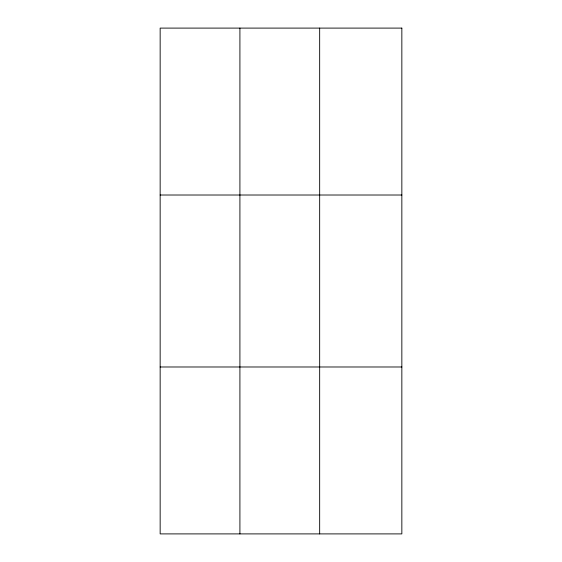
<?xml version="1.0" encoding="UTF-8"?>
<svg xmlns="http://www.w3.org/2000/svg" width="562" height="562" viewBox="0 0 562 562"><rect width="100%" height="100%" fill="white"/><g stroke="black" fill="none" stroke-linecap="round" stroke-linejoin="round"><path stroke-width="0.84" d="M239.911 28.1L239.911 533.9M319.666 28.1L319.666 533.9M160.156 195.014L401.844 195.014M160.156 366.986L401.844 366.986M401.844 28.1L401.844 533.9L160.156 533.9L160.156 28.1L401.844 28.1"/></g></svg>
